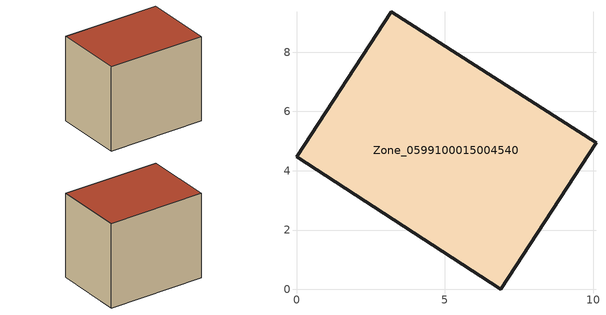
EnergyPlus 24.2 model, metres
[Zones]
Zone_0599100015004540
 floor ground (C_G): 3.19,9.37 10.1,4.94 6.88,0 0,4.47 z0.82
 wall outside (C_F): 10.1,4.94 3.19,9.37 0,4.47 6.88,0 10.1,4.94 z0.82:7.9
 roof outside (C_R): 0,4.47 6.88,0 10.1,4.94 3.19,9.37 z7.9
[BUILDING]
Pand.0599100015004540: North Axis=0; Terrain=City; Loads Convergence Tolerance Value=0.04; Temperature Convergence Tolerance Value=0.4; Solar Distribution=FullExterior; Maximum Number of Warmup Days=25; Minimum Number of Warmup Days=1
[Site:Location]
Rotterdam.The.Hague.AP_ZH_NLD Design_Conditions: Latitude=51.96; Longitude=4.45; Time Zone=1; Elevation=-4.5
[SITE:GROUNDTEMPERATURE:BUILDINGSURFACE]
18, 18, 18, 18, 18, 18, 18, 18, 18, 18, 18, 18
[MATERIAL] Thermal Absorptance=0.9; Solar Absorptance=0.7; Visible Absorptance=0.7
Name | Roughness | Thickness | Conductivity | Density | Specific Heat
G.TI.1965-1974 | MediumSmooth | 0.15 | 0.882353 | 540 | 1210
F.TI.1965-1974 | Rough | 0.3 | 0.697674 | 1920 | 840
R.TI.1965-1974 | MediumRough | 0.2 | 0.232558 | 1500 | 1000
[CONSTRUCTION]
C_G: G.TI.1965-1974
C_F: F.TI.1965-1974
C_R: R.TI.1965-1974
[ZONE]
Zone_0599100015004540: Type=1; Multiplier=1; Ceiling Height=Autocalculate; Volume=Autocalculate; Floor Area=autocalculate; Part of Total Floor Area=Yes
[ZONEINFILTRATION:DESIGNFLOWRATE]
Infil_Zone_0599100015004540: Zone or ZoneList or Space or SpaceList=Zone_0599100015004540; Schedule=AlwaysOn; Design Flow Rate Calculation Method=Flow/Area; Flow Rate per Floor Area=0.003; Constant Term Coefficient=1; Temperature Term Coefficient=0; Velocity Term Coefficient=0; Velocity Squared Term Coefficient=0
[HVACTEMPLATE:ZONE:IDEALLOADSAIRSYSTEM]
Zone_0599100015004540: Maximum Heating Supply Air Temperature=50; Minimum Cooling Supply Air Temperature=13; Maximum Heating Supply Air Humidity Ratio=0.0156; Minimum Cooling Supply Air Humidity Ratio=0.0077; Heating Limit=NoLimit; Cooling Limit=NoLimit; Dehumidification Control Type=ConstantSensibleHeatRatio; Cooling Sensible Heat Ratio=0.7; Dehumidification Setpoint=60; Humidification Control Type=None; Humidification Setpoint=30; Outdoor Air Method=None; Outdoor Air Flow Rate per Person=0.00944; Outdoor Air Flow Rate per Zone Floor Area=0; Outdoor Air Flow Rate per Zone=0; Demand Controlled Ventilation Type=None; Outdoor Air Economizer Type=NoEconomizer; Heat Recovery Type=None; Sensible Heat Recovery Effectiveness=0.7; Latent Heat Recovery Effectiveness=0.65
[ZONECONTROL:THERMOSTAT]
ThermostatControl_Zone_0599100015004540: Zone or ZoneList=Zone_0599100015004540; Control Type Schedule=DualSetpointControlType; Control 1=Thermostat_Zone_0599100015004540; Temperature Difference Between Cutout And Setpoint=0
[THERMOSTATSETPOINT:DUALSETPOINT]
Thermostat_Zone_0599100015004540: Heating Setpoint Temperature Schedule=HeatingSetpoint_Zone_0599100015004540; Cooling Setpoint Temperature Schedule=CoolingSetpoint_Zone_0599100015004540
[SCHEDULE:COMPACT]
HeatingSetpoint_Zone_0599100015004540: Through: 12/31, For: AllDays, Until: 24:00, 21
CoolingSetpoint_Zone_0599100015004540: Through: 12/31, For: AllDays, Until: 24:00, 24
DualSetpointControlType: Through: 12/31, For: AllDays, Until: 24:00, 4
AlwaysOn: Through: 12/31, For: AllDays, Until: 24:00, 1
